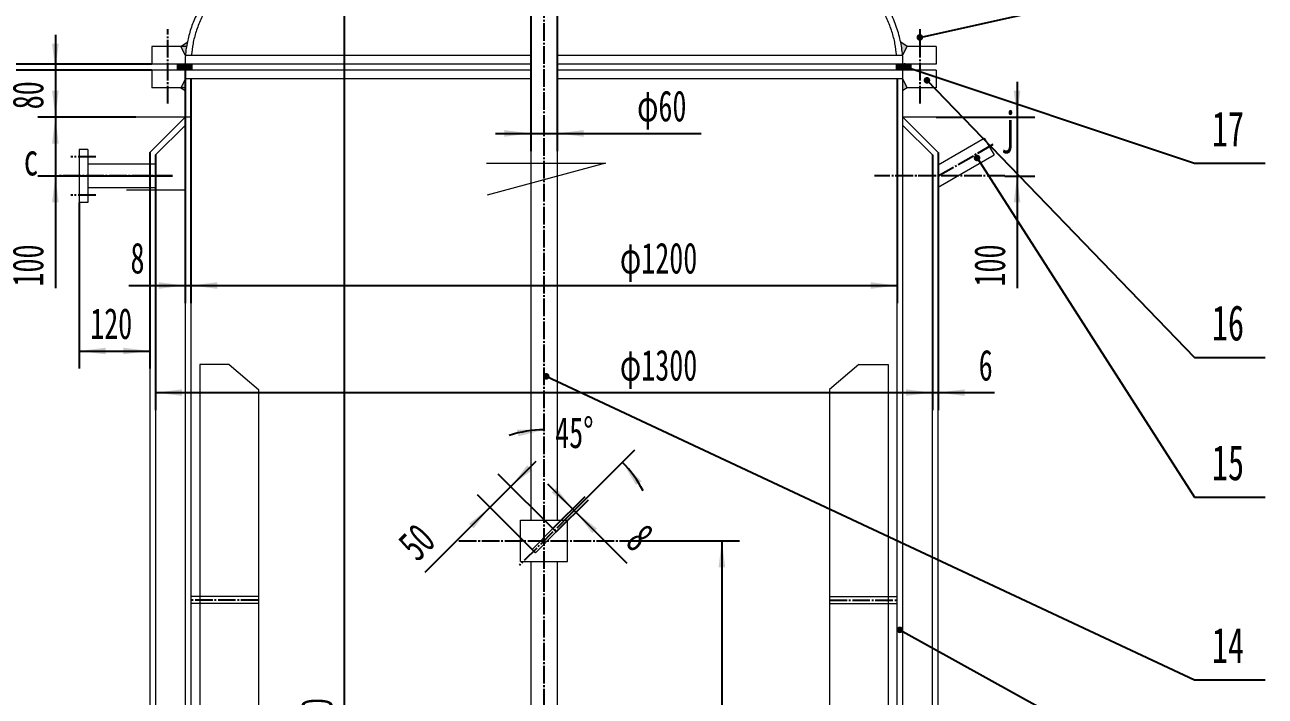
# Model space of a CAD drawing. Header units: millimetres. Extents: x -3150 to 3150, y -4455 to 4455.
# Drawn here: x -2094 to 14, y 1793 to 2934 of the extents above; entities that cross this region are included whole.
import ezdxf

# ---------------------------------------------------------------- set-up
doc = ezdxf.new("R2010")
doc.units = ezdxf.units.MM
doc.linetypes.add('EB_DASHDOT', pattern=[39, 30, -3, 3, -3])
for name, color, linetype, lineweight in [('CAXA0', 7, 'Continuous', 70), ('CAXA1', 1, 'EB_DASHDOT', 25), ('CAXA4', 3, 'Continuous', 25)]:
    doc.layers.add(name, color=color, linetype=linetype, lineweight=lineweight)
doc.styles.add('UserTxtStyle6', font='SIMFANG.TTF', dxfattribs={"width": 0.667})
doc.styles.add('标准', font='SIMFANG.TTF', dxfattribs={"width": 0.667})
doc.dimstyles.new('标准', dxfattribs={"dimscale": 15, "dimtxt": 3.5, "dimasz": 3, "dimexe": 2, "dimexo": 0, "dimgap": 0.065, "dimtad": 1, "dimdec": 1, "dimdsep": 46, "dimtxsty": '标准', "dimcen": 0, "dimdle": 4, "dimadec": 4, "dimazin": 2, "dimtfac": 1, "dimtdec": 3, "dimtmove": 0, "dimatfit": 3, "dimldrblk": 'NONE', "dimfxl": 0, "dimtolj": 1, "dimtzin": 0, "dimarcsym": 0})

# ---------------------------------------------------------------- blocks, each defined once
blk = doc.blocks.new('*CAXBLOCK4245')
at = {"layer": 'CAXA0', "linetype": 'Continuous', "lineweight": 25}
for points in [[(-1812.1, 2491), (-1767.1, 2485.3), (-1767.1, 2496.6)], [(-612.1, 2491), (-657.1, 2485.3), (-657.1, 2496.6)]]:
    blk.add_hatch(color=0, dxfattribs=at).paths.add_polyline_path(points, flags=0)
at = {"layer": 'CAXA0', "color": 0, "linetype": 'Continuous', "lineweight": 25}
for p, q in [((-1812.1, 2842.1), (-1812.1, 2461)), ((-612.1, 2842.1), (-612.1, 2461)), ((-1812.1, 2491), (-612.1, 2491))]:
    blk.add_line(p, q, dxfattribs=at)
at = {"layer": 'CAXA0', "color": 0, "linetype": 'Continuous', "lineweight": 25, "insert": (-1083, 2563.9), "char_height": 52.5, "attachment_point": 1, "style": '标准'}
blk.add_mtext('\\fFangSong_GB2312|b0|i0|p34;φ1200', dxfattribs=at)
blk = doc.blocks.new('_None')
blk = doc.blocks.new('*CAXBLOCK4346')
at = {"layer": 'CAXA0', "linetype": 'Continuous', "lineweight": 25}
for points in [[(-1872.1, 2309), (-1827.1, 2303.4), (-1827.1, 2314.6)], [(-552.1, 2309), (-597.1, 2303.4), (-597.1, 2314.6)]]:
    blk.add_hatch(color=0, dxfattribs=at).paths.add_polyline_path(points, flags=0)
at = {"layer": 'CAXA0', "color": 0, "linetype": 'Continuous', "lineweight": 25}
for p, q in [((-1872.1, 2713), (-1872.1, 2279)), ((-552.1, 2713), (-552.1, 2279)), ((-1872.1, 2309), (-552.1, 2309))]:
    blk.add_line(p, q, dxfattribs=at)
at = {"layer": 'CAXA0', "color": 0, "linetype": 'Continuous', "lineweight": 25, "insert": (-1083, 2381.9), "char_height": 52.5, "attachment_point": 1, "style": '标准'}
blk.add_mtext('\\fFangSong_GB2312|b0|i0|p34;φ1300', dxfattribs=at)
blk = doc.blocks.new('*CAXBLOCK5053')
at = {"layer": 'CAXA0', "linetype": 'Continuous', "lineweight": 25}
for points in [[(-909.8, 2057.1), (-915.4, 2012.1), (-904.1, 2012.1)], [(-909.8, 1057.1), (-915.4, 1102.1), (-904.1, 1102.1)]]:
    blk.add_hatch(color=0, dxfattribs=at).paths.add_polyline_path(points, flags=0)
at = {"layer": 'CAXA0', "color": 0, "linetype": 'Continuous', "lineweight": 25}
for p, q in [((-1065.2, 2057.1), (-879.8, 2057.1)), ((-909.8, 2057.1), (-909.8, 1057.1)), ((-602.1, 1057.1), (-939.8, 1057.1))]:
    blk.add_line(p, q, dxfattribs=at)
at = {"layer": 'CAXA0', "color": 0, "linetype": 'Continuous', "lineweight": 25, "insert": (-982.7, 1501.3), "char_height": 52.5, "attachment_point": 1, "rotation": 90, "style": '标准'}
blk.add_mtext('\\fFangSong_GB2312|b0|i0|p34;1000', dxfattribs=at)
blk = doc.blocks.new('*CAXBLOCK5154')
at = {"layer": 'CAXA0', "linetype": 'Continuous', "lineweight": 25}
for points in [[(-1163.4, 2111.4), (-1199.2, 2139.3), (-1191.3, 2147.2)], [(-1157.8, 2105.8), (-1129.9, 2070), (-1122, 2077.9)]]:
    blk.add_hatch(color=0, dxfattribs=at).paths.add_polyline_path(points, flags=0)
at = {"layer": 'CAXA0', "color": 0, "linetype": 'Continuous', "lineweight": 25}
for p, q in [((-1205.9, 2153.8), (-1071.4, 2019.4)), ((-1197, 2077.9), (-1142.2, 2132.6)), ((-1191.3, 2072.2), (-1136.6, 2127))]:
    blk.add_line(p, q, dxfattribs=at)
at = {"layer": 'CAXA0', "color": 0, "linetype": 'Continuous', "lineweight": 25, "insert": (-1038.6, 2089.7), "char_height": 52.5, "attachment_point": 1, "rotation": 315, "style": '标准'}
blk.add_mtext('\\fFangSong_GB2312|b0|i0|p34;8', dxfattribs=at)
blk = doc.blocks.new('*CAXBLOCK5255')
at = {"layer": 'CAXA0', "linetype": 'Continuous', "lineweight": 25}
for points in [[(-1212.1, 2245.7), (-1258, 2245.8), (-1255.3, 2234.9)], [(-1078.7, 2190.5), (-1046.2, 2158.1), (-1055.8, 2152.3)]]:
    blk.add_hatch(color=0, dxfattribs=at).paths.add_polyline_path(points, flags=0)
at = {"layer": 'CAXA0', "color": 0, "linetype": 'Continuous', "lineweight": 25}
blk.add_line((-1169.3, 2099.9), (-1057.5, 2211.7), dxfattribs=at)
for start, end in [(90, 108.2301), (26.7699, 45)]:
    blk.add_arc((-1212.1, 2057.1), 188.6, start, end, dxfattribs=at)
at = {"layer": 'CAXA0', "color": 0, "linetype": 'Continuous', "lineweight": 25, "insert": (-1193.1, 2267.3), "char_height": 52.5, "attachment_point": 1, "style": '标准'}
blk.add_mtext('\\fFangSong_GB2312|b0|i0|p34;45{%%D}', dxfattribs=at)
blk = doc.blocks.new('*CAXBLOCK5356')
at = {"layer": 'CAXA0', "linetype": 'Continuous', "lineweight": 25}
for points in [[(-1268.5, 2149.4), (-1240.7, 2185.2), (-1232.7, 2177.2)], [(-1303.9, 2114), (-1339.7, 2086.2), (-1331.7, 2078.2)]]:
    blk.add_hatch(color=0, dxfattribs=at).paths.add_polyline_path(points, flags=0)
at = {"layer": 'CAXA0', "color": 0, "linetype": 'Continuous', "lineweight": 25}
for p, q in [((-1226.1, 2191.8), (-1414.4, 2003.5)), ((-1191.3, 2072.2), (-1289.7, 2170.6)), ((-1226.7, 2036.9), (-1325.1, 2135.2))]:
    blk.add_line(p, q, dxfattribs=at)
at = {"layer": 'CAXA0', "color": 0, "linetype": 'Continuous', "lineweight": 25, "insert": (-1464.1, 2056.9), "char_height": 52.5, "attachment_point": 1, "rotation": 45, "style": '标准'}
blk.add_mtext('\\fFangSong_GB2312|b0|i0|p34;50', dxfattribs=at)
blk = doc.blocks.new('*CAXBLOCK5457')
at = {"layer": 'CAXA0', "linetype": 'Continuous', "lineweight": 25}
for points in [[(-1551.7, 3348), (-1557.4, 3303), (-1546.1, 3303)], [(-1551.7, 1007.1), (-1557.4, 1052.1), (-1546.1, 1052.1)]]:
    blk.add_hatch(color=0, dxfattribs=at).paths.add_polyline_path(points, flags=0)
at = {"layer": 'CAXA0', "color": 0, "linetype": 'Continuous', "lineweight": 25}
for p, q in [((-1375, 3348), (-1581.7, 3348)), ((-1551.7, 3348), (-1551.7, 1007.1)), ((-1234.6, 1007.1), (-1581.7, 1007.1))]:
    blk.add_line(p, q, dxfattribs=at)
at = {"layer": 'CAXA0', "color": 0, "linetype": 'Continuous', "lineweight": 25, "insert": (-1624.6, 1694.6), "char_height": 52.5, "attachment_point": 1, "rotation": 90, "style": '标准'}
blk.add_mtext('\\fFangSong_GB2312|b0|i0|p34;2450', dxfattribs=at)
blk = doc.blocks.new('*CAXBLOCK5558')
at = {"layer": 'CAXA0', "linetype": 'Continuous', "lineweight": 25}
for points in [[(-408.1, 2777.1), (-413.8, 2822.1), (-402.5, 2822.1)], [(-408.1, 2677.1), (-413.8, 2632.1), (-402.5, 2632.1)]]:
    blk.add_hatch(color=0, dxfattribs=at).paths.add_polyline_path(points, flags=0)
at = {"layer": 'CAXA0', "color": 0, "linetype": 'Continuous', "lineweight": 25}
for p, q in [((-408.1, 2837.1), (-408.1, 2486.7)), ((-545.5, 2777.1), (-378.1, 2777.1)), ((-429.1, 2677.1), (-378.1, 2677.1))]:
    blk.add_line(p, q, dxfattribs=at)
at = {"layer": 'CAXA0', "color": 0, "linetype": 'Continuous', "lineweight": 25, "insert": (-481, 2489.3), "char_height": 52.5, "attachment_point": 1, "rotation": 90, "style": '标准'}
blk.add_mtext('\\fFangSong_GB2312|b0|i0|p34;100', dxfattribs=at)
blk = doc.blocks.new('*CAXBLOCK5659')
at = {"layer": 'CAXA0', "linetype": 'Continuous', "lineweight": 25}
for points in [[(-2042.5, 2857.1), (-2048.1, 2902.1), (-2036.8, 2902.1)], [(-2042.5, 2777.1), (-2048.1, 2732.1), (-2036.8, 2732.1)]]:
    blk.add_hatch(color=0, dxfattribs=at).paths.add_polyline_path(points, flags=0)
at = {"layer": 'CAXA0', "color": 0, "linetype": 'Continuous', "lineweight": 25}
for p, q in [((-2042.5, 2917.1), (-2042.5, 2717.1)), ((-1878.7, 2857.1), (-2072.5, 2857.1)), ((-1905.8, 2777.1), (-2072.5, 2777.1))]:
    blk.add_line(p, q, dxfattribs=at)
at = {"layer": 'CAXA0', "color": 0, "linetype": 'Continuous', "lineweight": 25, "insert": (-2115.4, 2790.5), "char_height": 52.5, "attachment_point": 1, "rotation": 90, "style": '标准'}
blk.add_mtext('\\fFangSong_GB2312|b0|i0|p34;80', dxfattribs=at)
blk = doc.blocks.new('*CAXBLOCK5760')
at = {"layer": 'CAXA0', "linetype": 'Continuous', "lineweight": 25}
for points in [[(-2042.5, 2777.1), (-2048.1, 2822.1), (-2036.8, 2822.1)], [(-2042.5, 2677.1), (-2048.1, 2632.1), (-2036.8, 2632.1)]]:
    blk.add_hatch(color=0, dxfattribs=at).paths.add_polyline_path(points, flags=0)
at = {"layer": 'CAXA0', "color": 0, "linetype": 'Continuous', "lineweight": 25}
for p, q in [((-2042.5, 2837.1), (-2042.5, 2486.7)), ((-1905.8, 2777.1), (-2072.5, 2777.1)), ((-1843.3, 2677.1), (-2072.5, 2677.1))]:
    blk.add_line(p, q, dxfattribs=at)
at = {"layer": 'CAXA0', "color": 0, "linetype": 'Continuous', "lineweight": 25, "insert": (-2115.4, 2489.3), "char_height": 52.5, "attachment_point": 1, "rotation": 90, "style": '标准'}
blk.add_mtext('\\fFangSong_GB2312|b0|i0|p34;100', dxfattribs=at)
blk = doc.blocks.new('*CAXBLOCK5861')
at = {"layer": 'CAXA0', "linetype": 'Continuous', "lineweight": 25}
for points in [[(-2002.1, 2379.7), (-1957.1, 2374.1), (-1957.1, 2385.3)], [(-1882.1, 2379.7), (-1927.1, 2374.1), (-1927.1, 2385.3)]]:
    blk.add_hatch(color=0, dxfattribs=at).paths.add_polyline_path(points, flags=0)
at = {"layer": 'CAXA0', "color": 0, "linetype": 'Continuous', "lineweight": 25}
for p, q in [((-1882.1, 2717.1), (-1882.1, 2349.7)), ((-2002.1, 2632.1), (-2002.1, 2349.7)), ((-2002.1, 2379.7), (-1882.1, 2379.7))]:
    blk.add_line(p, q, dxfattribs=at)
at = {"layer": 'CAXA0', "color": 0, "linetype": 'Continuous', "lineweight": 25, "insert": (-1983.3, 2452.6), "char_height": 52.5, "attachment_point": 1, "style": '标准'}
blk.add_mtext('\\fFangSong_GB2312|b0|i0|p34;120', dxfattribs=at)
blk = doc.blocks.new('*CAXBLOCK6063')
at = {"layer": 'CAXA0', "linetype": 'Continuous', "lineweight": 25}
for points in [[(-2354.9, 3991.1), (-2349.3, 3946.1), (-2360.5, 3946.1)], [(-2354.9, 332.1), (-2349.3, 377.1), (-2360.5, 377.1)]]:
    blk.add_hatch(color=0, dxfattribs=at).paths.add_polyline_path(points, flags=0)
at = {"layer": 'CAXA0', "color": 0, "linetype": 'Continuous', "lineweight": 25}
for p, q in [((-1396.6, 3991.1), (-2384.9, 3991.1)), ((-2354.9, 332.1), (-2354.9, 3991.1)), ((-1767.1, 332.1), (-2384.9, 332.1))]:
    blk.add_line(p, q, dxfattribs=at)
at = {"layer": 'CAXA0', "color": 0, "linetype": 'Continuous', "lineweight": 25, "insert": (-2427.8, 2105.8), "char_height": 52.5, "attachment_point": 1, "rotation": 90, "style": '标准'}
blk.add_mtext('\\fFangSong_GB2312|b0|i0|p34;3642', dxfattribs=at)
blk = doc.blocks.new('*CAXBLOCK6164')
at = {"layer": 'CAXA0', "linetype": 'Continuous', "lineweight": 25}
for points in [[(-2188.3, 2867.1), (-2193.9, 2912.1), (-2182.7, 2912.1)], [(-2188.3, 2857.1), (-2193.9, 2812.1), (-2182.7, 2812.1)]]:
    blk.add_hatch(color=0, dxfattribs=at).paths.add_polyline_path(points, flags=0)
at = {"layer": 'CAXA0', "color": 0, "linetype": 'Continuous', "lineweight": 25}
for p, q in [((-2188.3, 2927.1), (-2188.3, 2734.9)), ((-1878.7, 2867.1), (-2218.3, 2867.1)), ((-1878.7, 2857.1), (-2218.3, 2857.1))]:
    blk.add_line(p, q, dxfattribs=at)
at = {"layer": 'CAXA0', "color": 0, "linetype": 'Continuous', "lineweight": 25, "insert": (-2261.2, 2737.5), "char_height": 52.5, "attachment_point": 1, "rotation": 90, "style": '标准'}
blk.add_mtext('\\fFangSong_GB2312|b0|i0|p34;3', dxfattribs=at)
blk = doc.blocks.new('*CAXBLOCK6265')
at = {"layer": 'CAXA0', "linetype": 'Continuous', "lineweight": 25}
for points in [[(-2188.3, 3192.1), (-2193.9, 3147.1), (-2182.7, 3147.1)], [(-2188.3, 2867.1), (-2193.9, 2912.1), (-2182.7, 2912.1)]]:
    blk.add_hatch(color=0, dxfattribs=at).paths.add_polyline_path(points, flags=0)
at = {"layer": 'CAXA0', "color": 0, "linetype": 'Continuous', "lineweight": 25}
for p, q in [((-1303.8, 3192.1), (-2218.3, 3192.1)), ((-2188.3, 3192.1), (-2188.3, 2867.1)), ((-1878.7, 2867.1), (-2218.3, 2867.1))]:
    blk.add_line(p, q, dxfattribs=at)
at = {"layer": 'CAXA0', "color": 0, "linetype": 'Continuous', "lineweight": 25, "insert": (-2261.2, 2988.4), "char_height": 52.5, "attachment_point": 1, "rotation": 90, "style": '标准'}
blk.add_mtext('\\fFangSong_GB2312|b0|i0|p34;325', dxfattribs=at)
blk = doc.blocks.new('*CAXBLOCK6568')
at = {"layer": 'CAXA0', "linetype": 'Continuous', "lineweight": 25}
for points in [[(-2188.3, 2857.1), (-2193.9, 2812.1), (-2182.7, 2812.1)], [(-2188.3, 1057.1), (-2193.9, 1102.1), (-2182.7, 1102.1)]]:
    blk.add_hatch(color=0, dxfattribs=at).paths.add_polyline_path(points, flags=0)
at = {"layer": 'CAXA0', "color": 0, "linetype": 'Continuous', "lineweight": 25}
for p, q in [((-1878.7, 2857.1), (-2218.3, 2857.1)), ((-2188.3, 2857.1), (-2188.3, 1057.1)), ((-1822.1, 1057.1), (-2218.3, 1057.1))]:
    blk.add_line(p, q, dxfattribs=at)
at = {"layer": 'CAXA0', "color": 0, "linetype": 'Continuous', "lineweight": 25, "insert": (-2261.2, 1901.3), "char_height": 52.5, "attachment_point": 1, "rotation": 90, "style": '标准'}
blk.add_mtext('\\fFangSong_GB2312|b0|i0|p34;1800', dxfattribs=at)
blk = doc.blocks.new('CAXBLOCK92', base_point=(13.6, 1628.8))
at = {"layer": 'CAXA0', "linetype": 'Continuous', "lineweight": 25}
blk.add_hatch(color=0, dxfattribs=at).paths.add_polyline_path([(-601.7, 1905.9), (-601.8, 1906.7), (-602, 1907.6), (-602.3, 1908.4), (-602.8, 1909.2), (-603.3, 1909.8), (-604, 1910.4), (-604.8, 1910.9), (-605.6, 1911.2), (-606.4, 1911.4), (-607.3, 1911.5), (-608.2, 1911.4), (-609.1, 1911.2), (-609.9, 1910.9), (-610.6, 1910.4), (-611.3, 1909.8), (-611.9, 1909.2), (-612.3, 1908.4), (-612.7, 1907.6), (-612.9, 1906.7), (-612.9, 1905.9), (-612.9, 1905), (-612.7, 1904.1), (-612.3, 1903.3), (-611.9, 1902.6), (-611.3, 1901.9), (-610.6, 1901.3), (-609.9, 1900.9), (-609.1, 1900.5), (-608.2, 1900.3), (-607.3, 1900.2), (-606.4, 1900.3), (-605.6, 1900.5), (-604.8, 1900.9), (-604, 1901.3), (-603.3, 1901.9), (-602.8, 1902.6), (-602.3, 1903.3), (-602, 1904.1), (-601.8, 1905)], flags=0)
at = {"layer": 'CAXA0', "color": 0, "linetype": 'Continuous', "lineweight": 25}
for p, q in [((-607.3, 1905.9), (-106.4, 1628.8)), ((-106.4, 1628.8), (13.6, 1628.8))]:
    blk.add_line(p, q, dxfattribs=at)
at = {"layer": 'CAXA0', "color": 0, "linetype": 'Continuous', "lineweight": 25, "insert": (-76.9, 1717.4), "char_height": 60, "attachment_point": 1, "style": 'UserTxtStyle6'}
blk.add_mtext('\\fFangSong_GB2312|b0|i0|p34;13', dxfattribs=at)
blk = doc.blocks.new('CAXBLOCK91', base_point=(-607.3, 1905.9))
at = {"layer": 'CAXA0', "color": 0, "linetype": 'ByBlock', "lineweight": -2}
blk.add_blockref('CAXBLOCK92', (13.6, 1628.8), dxfattribs=at)
blk = doc.blocks.new('CAXBLOCK94', base_point=(13.6, 1821))
at = {"layer": 'CAXA0', "linetype": 'Continuous', "lineweight": 25}
blk.add_hatch(color=0, dxfattribs=at).paths.add_polyline_path([(-1202.6, 2336.7), (-1202.7, 2337.5), (-1202.9, 2338.4), (-1203.2, 2339.2), (-1203.7, 2340), (-1204.2, 2340.6), (-1204.9, 2341.2), (-1205.7, 2341.7), (-1206.5, 2342), (-1207.3, 2342.2), (-1208.2, 2342.3), (-1209.1, 2342.2), (-1210, 2342), (-1210.8, 2341.7), (-1211.5, 2341.2), (-1212.2, 2340.6), (-1212.8, 2340), (-1213.2, 2339.2), (-1213.6, 2338.4), (-1213.8, 2337.5), (-1213.8, 2336.7), (-1213.8, 2335.8), (-1213.6, 2334.9), (-1213.2, 2334.1), (-1212.8, 2333.4), (-1212.2, 2332.7), (-1211.5, 2332.1), (-1210.8, 2331.7), (-1210, 2331.3), (-1209.1, 2331.1), (-1208.2, 2331), (-1207.3, 2331.1), (-1206.5, 2331.3), (-1205.7, 2331.7), (-1204.9, 2332.1), (-1204.2, 2332.7), (-1203.7, 2333.4), (-1203.2, 2334.1), (-1202.9, 2334.9), (-1202.7, 2335.8)], flags=0)
at = {"layer": 'CAXA0', "color": 0, "linetype": 'Continuous', "lineweight": 25}
for p, q in [((-1208.2, 2336.7), (-106.4, 1821)), ((-106.4, 1821), (13.6, 1821))]:
    blk.add_line(p, q, dxfattribs=at)
at = {"layer": 'CAXA0', "color": 0, "linetype": 'Continuous', "lineweight": 25, "insert": (-76.9, 1909.6), "char_height": 60, "attachment_point": 1, "style": 'UserTxtStyle6'}
blk.add_mtext('\\fFangSong_GB2312|b0|i0|p34;14', dxfattribs=at)
blk = doc.blocks.new('CAXBLOCK93', base_point=(-1208.2, 2336.7))
at = {"layer": 'CAXA0', "color": 0, "linetype": 'ByBlock', "lineweight": -2}
blk.add_blockref('CAXBLOCK94', (13.6, 1821), dxfattribs=at)
blk = doc.blocks.new('CAXBLOCK96', base_point=(13.6, 2131.4))
at = {"layer": 'CAXA0', "linetype": 'Continuous', "lineweight": 25}
blk.add_hatch(color=0, dxfattribs=at).paths.add_polyline_path([(-470.5, 2707.7), (-470.6, 2708.6), (-470.8, 2709.5), (-471.1, 2710.3), (-471.6, 2711), (-472.2, 2711.7), (-472.8, 2712.3), (-473.6, 2712.7), (-474.4, 2713.1), (-475.3, 2713.3), (-476.2, 2713.3), (-477, 2713.3), (-477.9, 2713.1), (-478.7, 2712.7), (-479.5, 2712.3), (-480.1, 2711.7), (-480.7, 2711), (-481.2, 2710.3), (-481.5, 2709.5), (-481.7, 2708.6), (-481.8, 2707.7), (-481.7, 2706.8), (-481.5, 2706), (-481.2, 2705.2), (-480.7, 2704.4), (-480.1, 2703.7), (-479.5, 2703.2), (-478.7, 2702.7), (-477.9, 2702.4), (-477, 2702.2), (-476.2, 2702.1), (-475.3, 2702.2), (-474.4, 2702.4), (-473.6, 2702.7), (-472.8, 2703.2), (-472.2, 2703.7), (-471.6, 2704.4), (-471.1, 2705.2), (-470.8, 2706), (-470.6, 2706.8)], flags=0)
at = {"layer": 'CAXA0', "color": 0, "linetype": 'Continuous', "lineweight": 25}
for p, q in [((-476.2, 2707.7), (-106.4, 2131.4)), ((-106.4, 2131.4), (13.6, 2131.4))]:
    blk.add_line(p, q, dxfattribs=at)
at = {"layer": 'CAXA0', "color": 0, "linetype": 'Continuous', "lineweight": 25, "insert": (-76.9, 2220.1), "char_height": 60, "attachment_point": 1, "style": 'UserTxtStyle6'}
blk.add_mtext('\\fFangSong_GB2312|b0|i0|p34;15', dxfattribs=at)
blk = doc.blocks.new('CAXBLOCK95', base_point=(-476.2, 2707.7))
at = {"layer": 'CAXA0', "color": 0, "linetype": 'ByBlock', "lineweight": -2}
blk.add_blockref('CAXBLOCK96', (13.6, 2131.4), dxfattribs=at)
blk = doc.blocks.new('CAXBLOCK98', base_point=(13.6, 2368.9))
at = {"layer": 'CAXA0', "linetype": 'Continuous', "lineweight": 25}
blk.add_hatch(color=0, dxfattribs=at).paths.add_polyline_path([(-555.6, 2839.8), (-555.7, 2840.6), (-555.9, 2841.5), (-556.2, 2842.3), (-556.7, 2843.1), (-557.2, 2843.7), (-557.9, 2844.3), (-558.7, 2844.8), (-559.5, 2845.1), (-560.3, 2845.3), (-561.2, 2845.4), (-562.1, 2845.3), (-563, 2845.1), (-563.8, 2844.8), (-564.5, 2844.3), (-565.2, 2843.7), (-565.8, 2843.1), (-566.2, 2842.3), (-566.6, 2841.5), (-566.8, 2840.6), (-566.8, 2839.8), (-566.8, 2838.9), (-566.6, 2838), (-566.2, 2837.2), (-565.8, 2836.5), (-565.2, 2835.8), (-564.5, 2835.2), (-563.8, 2834.7), (-563, 2834.4), (-562.1, 2834.2), (-561.2, 2834.1), (-560.3, 2834.2), (-559.5, 2834.4), (-558.7, 2834.7), (-557.9, 2835.2), (-557.2, 2835.8), (-556.7, 2836.5), (-556.2, 2837.2), (-555.9, 2838), (-555.7, 2838.9)], flags=0)
at = {"layer": 'CAXA0', "color": 0, "linetype": 'Continuous', "lineweight": 25}
for p, q in [((-561.2, 2839.8), (-106.4, 2368.9)), ((-106.4, 2368.9), (13.6, 2368.9))]:
    blk.add_line(p, q, dxfattribs=at)
at = {"layer": 'CAXA0', "color": 0, "linetype": 'Continuous', "lineweight": 25, "insert": (-76.9, 2457.6), "char_height": 60, "attachment_point": 1, "style": 'UserTxtStyle6'}
blk.add_mtext('\\fFangSong_GB2312|b0|i0|p34;16', dxfattribs=at)
blk = doc.blocks.new('CAXBLOCK97', base_point=(-561.2, 2839.8))
at = {"layer": 'CAXA0', "color": 0, "linetype": 'ByBlock', "lineweight": -2}
blk.add_blockref('CAXBLOCK98', (13.6, 2368.9), dxfattribs=at)
blk = doc.blocks.new('CAXBLOCK100', base_point=(13.6, 2698.7))
at = {"layer": 'CAXA0', "linetype": 'Continuous', "lineweight": 25}
blk.add_hatch(color=0, dxfattribs=at).paths.add_polyline_path([(-593.5, 2863.5), (-593.5, 2864.3), (-593.8, 2865.2), (-594.1, 2866), (-594.6, 2866.8), (-595.1, 2867.4), (-595.8, 2868), (-596.5, 2868.5), (-597.4, 2868.8), (-598.2, 2869), (-599.1, 2869.1), (-600, 2869), (-600.8, 2868.8), (-601.7, 2868.5), (-602.4, 2868), (-603.1, 2867.4), (-603.7, 2866.8), (-604.1, 2866), (-604.5, 2865.2), (-604.7, 2864.3), (-604.7, 2863.5), (-604.7, 2862.6), (-604.5, 2861.7), (-604.1, 2860.9), (-603.7, 2860.2), (-603.1, 2859.5), (-602.4, 2858.9), (-601.7, 2858.4), (-600.8, 2858.1), (-600, 2857.9), (-599.1, 2857.8), (-598.2, 2857.9), (-597.4, 2858.1), (-596.5, 2858.4), (-595.8, 2858.9), (-595.1, 2859.5), (-594.6, 2860.2), (-594.1, 2860.9), (-593.8, 2861.7), (-593.5, 2862.6)], flags=0)
at = {"layer": 'CAXA0', "color": 0, "linetype": 'Continuous', "lineweight": 25}
for p, q in [((-599.1, 2863.5), (-106.4, 2698.7)), ((-106.4, 2698.7), (13.6, 2698.7))]:
    blk.add_line(p, q, dxfattribs=at)
at = {"layer": 'CAXA0', "color": 0, "linetype": 'Continuous', "lineweight": 25, "insert": (-76.9, 2787.3), "char_height": 60, "attachment_point": 1, "style": 'UserTxtStyle6'}
blk.add_mtext('\\fFangSong_GB2312|b0|i0|p34;17', dxfattribs=at)
blk = doc.blocks.new('CAXBLOCK99', base_point=(-599.1, 2863.5))
at = {"layer": 'CAXA0', "color": 0, "linetype": 'ByBlock', "lineweight": -2}
blk.add_blockref('CAXBLOCK100', (13.6, 2698.7), dxfattribs=at)
blk = doc.blocks.new('CAXBLOCK102', base_point=(13.6, 3016.3))
at = {"layer": 'CAXA0', "linetype": 'Continuous', "lineweight": 25}
blk.add_hatch(color=0, dxfattribs=at).paths.add_polyline_path([(-567.7, 2912.6), (-567.8, 2913.5), (-568, 2914.4), (-568.3, 2915.2), (-568.8, 2915.9), (-569.3, 2916.6), (-570, 2917.2), (-570.8, 2917.7), (-571.6, 2918), (-572.4, 2918.2), (-573.3, 2918.3), (-574.2, 2918.2), (-575, 2918), (-575.9, 2917.7), (-576.6, 2917.2), (-577.3, 2916.6), (-577.9, 2915.9), (-578.3, 2915.2), (-578.7, 2914.4), (-578.9, 2913.5), (-578.9, 2912.6), (-578.9, 2911.8), (-578.7, 2910.9), (-578.3, 2910.1), (-577.9, 2909.3), (-577.3, 2908.7), (-576.6, 2908.1), (-575.9, 2907.6), (-575, 2907.3), (-574.2, 2907.1), (-573.3, 2907), (-572.4, 2907.1), (-571.6, 2907.3), (-570.8, 2907.6), (-570, 2908.1), (-569.3, 2908.7), (-568.8, 2909.3), (-568.3, 2910.1), (-568, 2910.9), (-567.8, 2911.8)], flags=0)
at = {"layer": 'CAXA0', "color": 0, "linetype": 'Continuous', "lineweight": 25}
for p, q in [((-573.3, 2912.6), (-106.4, 3016.3)), ((-106.4, 3016.3), (13.6, 3016.3))]:
    blk.add_line(p, q, dxfattribs=at)
at = {"layer": 'CAXA0', "color": 0, "linetype": 'Continuous', "lineweight": 25, "insert": (-76.9, 3104.9), "char_height": 60, "attachment_point": 1, "style": 'UserTxtStyle6'}
blk.add_mtext('\\fFangSong_GB2312|b0|i0|p34;18', dxfattribs=at)
blk = doc.blocks.new('CAXBLOCK103', base_point=(13.6, 3136.3))
at = {"layer": 'CAXA0', "color": 0, "linetype": 'Continuous', "lineweight": 25}
for p, q in [((-106.4, 3016.3), (-106.4, 3136.3)), ((-106.4, 3136.3), (13.6, 3136.3))]:
    blk.add_line(p, q, dxfattribs=at)
at = {"layer": 'CAXA0', "color": 0, "linetype": 'Continuous', "lineweight": 25, "insert": (-76.9, 3224.9), "char_height": 60, "attachment_point": 1, "style": 'UserTxtStyle6'}
blk.add_mtext('\\fFangSong_GB2312|b0|i0|p34;19', dxfattribs=at)
blk = doc.blocks.new('CAXBLOCK101', base_point=(-573.3, 2912.6))
at = {"layer": 'CAXA0', "color": 0, "linetype": 'Continuous', "lineweight": 70}
for name, p in [('CAXBLOCK103', (13.6, 3136.3)), ('CAXBLOCK102', (13.6, 3016.3))]:
    blk.add_blockref(name, p, dxfattribs=at)
blk = doc.blocks.new('*CAXBLOCK118121')
at = {"layer": 'CAXA0', "linetype": 'Continuous', "lineweight": 25}
for points in [[(-552.1, 2309), (-597.1, 2303.4), (-597.1, 2314.6)], [(-542.1, 2309), (-497.1, 2303.4), (-497.1, 2314.6)]]:
    blk.add_hatch(color=0, dxfattribs=at).paths.add_polyline_path(points, flags=0)
at = {"layer": 'CAXA0', "color": 0, "linetype": 'Continuous', "lineweight": 25}
for p, q in [((-552.1, 2713), (-552.1, 2279)), ((-542.1, 2717.1), (-542.1, 2279)), ((-612.1, 2309), (-446.7, 2309))]:
    blk.add_line(p, q, dxfattribs=at)
at = {"layer": 'CAXA0', "color": 0, "linetype": 'Continuous', "lineweight": 25, "insert": (-473.3, 2381.9), "char_height": 52.5, "attachment_point": 1, "style": '标准'}
blk.add_mtext('\\fFangSong_GB2312|b0|i0|p34;6', dxfattribs=at)
blk = doc.blocks.new('*CAXBLOCK128131')
at = {"layer": 'CAXA0', "linetype": 'Continuous', "lineweight": 25}
for points in [[(-1234.6, 2749.5), (-1279.6, 2743.9), (-1279.6, 2755.2)], [(-1189.6, 2749.5), (-1144.6, 2743.9), (-1144.6, 2755.2)]]:
    blk.add_hatch(color=0, dxfattribs=at).paths.add_polyline_path(points, flags=0)
at = {"layer": 'CAXA0', "color": 0, "linetype": 'Continuous', "lineweight": 25}
for p, q in [((-1234.6, 3191.9), (-1234.6, 2719.5)), ((-1189.6, 3191.9), (-1189.6, 2719.5)), ((-1294.6, 2749.5), (-944.7, 2749.5))]:
    blk.add_line(p, q, dxfattribs=at)
at = {"layer": 'CAXA0', "color": 0, "linetype": 'Continuous', "lineweight": 25, "insert": (-1053.8, 2822.4), "char_height": 52.5, "attachment_point": 1, "style": '标准'}
blk.add_mtext('\\fFangSong_GB2312|b0|i0|p34;φ60', dxfattribs=at)
blk = doc.blocks.new('*CAXBLOCK129132')
at = {"layer": 'CAXA0', "linetype": 'Continuous', "lineweight": 25}
for points in [[(-1822.1, 2491), (-1867.1, 2485.3), (-1867.1, 2496.6)], [(-1812.1, 2491), (-1767.1, 2485.3), (-1767.1, 2496.6)]]:
    blk.add_hatch(color=0, dxfattribs=at).paths.add_polyline_path(points, flags=0)
at = {"layer": 'CAXA0', "color": 0, "linetype": 'Continuous', "lineweight": 25}
for p, q in [((-1822.1, 2857.1), (-1822.1, 2461)), ((-1812.1, 2842.1), (-1812.1, 2461)), ((-1917.4, 2491), (-1752.1, 2491))]:
    blk.add_line(p, q, dxfattribs=at)
at = {"layer": 'CAXA0', "color": 0, "linetype": 'Continuous', "lineweight": 25, "insert": (-1914.8, 2563.9), "char_height": 52.5, "attachment_point": 1, "style": '标准'}
blk.add_mtext('\\fFangSong_GB2312|b0|i0|p34;8', dxfattribs=at)

msp = doc.modelspace()

# ---------------------------------------------------------------- hatches: boundary and pattern name
at = {"layer": 'CAXA0', "linetype": 'Continuous', "lineweight": 25}
h = msp.add_hatch(color=256, dxfattribs=at)
h.paths.add_polyline_path([(-1821.46, 2882.13), (-1829.09, 2897.13), (-1818.3, 2904.33), (-1820.22, 2893.25)], flags=0)
h.paths.add_polyline_path([(-1822.07, 2822.45), (-1829.09, 2827.13), (-1822.07, 2840.93)], flags=0)
h = msp.add_hatch(color=256, dxfattribs=at)
h.paths.add_polyline_path([(-602.69, 2882.13), (-595.06, 2897.13), (-605.85, 2904.33), (-603.93, 2893.25)], flags=0)
h.paths.add_polyline_path([(-602.07, 2822.45), (-595.06, 2827.13), (-602.07, 2840.93)], flags=0)
for points in [[(-1810.79, 2857.13), (-1822.07, 2857.13), (-1835.49, 2857.13), (-1835.49, 2867.13), (-1822.07, 2867.13), (-1810.79, 2867.13)], [(-613.35, 2857.13), (-602.07, 2857.13), (-588.66, 2857.13), (-588.66, 2867.13), (-602.07, 2867.13), (-613.35, 2867.13)]]:
    msp.add_hatch(color=256, dxfattribs=at).paths.add_polyline_path(points, flags=0)

# ---------------------------------------------------------------- linework, layer by layer
at = {"layer": 'CAXA0', "linetype": 'Continuous', "lineweight": 18}
for p, q in [((-1234.57, 3191.91), (-1234.57, 2092.13)), ((-1189.57, 3191.91), (-1189.57, 2092.13)), ((-1819.62, 2897.13), (-1878.66, 2897.13)), ((-1878.66, 2897.13), (-1878.66, 2867.13)), ((-1829.09, 2897.13), (-1818.3, 2904.33)), ((-1821.46, 2882.13), (-1829.09, 2897.13)), ((-1821.46, 2882.13), (-1829.09, 2897.13)), ((-595.06, 2897.13), (-605.85, 2904.33)), ((-602.69, 2882.13), (-595.06, 2897.13)), ((-545.49, 2897.13), (-595.06, 2897.13)), ((-545.49, 2897.13), (-545.49, 2867.13)), ((-1234.57, 2867.13), (-1878.66, 2867.13)), ((-1835.49, 2867.13), (-1835.49, 2857.13)), ((-1234.57, 2882.13), (-1821.46, 2882.13)), ((-1810.79, 2867.13), (-1810.79, 2857.13)), ((-602.69, 2882.13), (-1189.57, 2882.13)), ((-545.49, 2867.13), (-1189.57, 2867.13)), ((-613.35, 2867.13), (-613.35, 2857.13)), ((-588.66, 2867.13), (-588.66, 2857.13)), ((-1878.66, 2857.13), (-1878.66, 2827.13)), ((-1234.57, 2857.13), (-1878.66, 2857.13)), ((-1822.07, 2857.13), (-1822.07, 1057.13)), ((-545.49, 2857.13), (-1189.57, 2857.13)), ((-602.07, 1057.13), (-602.07, 2857.13)), ((-545.49, 2857.13), (-545.49, 2827.13)), ((-1822.07, 2827.13), (-1878.66, 2827.13)), ((-1821.46, 2842.13), (-1829.09, 2827.13)), ((-1821.46, 2842.13), (-1829.09, 2827.13)), ((-1829.09, 2827.13), (-1822.07, 2822.45)), ((-1234.57, 2842.13), (-1822.07, 2842.13)), ((-1812.07, 2842.13), (-1812.07, 1057.13)), ((-602.07, 2842.13), (-1189.57, 2842.13)), ((-612.07, 1057.13), (-612.07, 2842.13)), ((-602.69, 2842.13), (-595.06, 2827.13)), ((-595.06, 2827.13), (-602.07, 2822.45)), ((-545.49, 2827.13), (-595.06, 2827.13)), ((-1812.07, 2777.13), (-1905.76, 2777.13)), ((-1822.07, 2777.13), (-1882.07, 2717.13)), ((-1822.07, 2762.99), (-1872.07, 2712.99)), ((-602.07, 2777.13), (-542.07, 2717.13)), ((-545.49, 2777.13), (-602.07, 2777.13)), ((-602.07, 2762.99), (-552.07, 2712.99)), ((-542.07, 2696.19), (-464.05, 2741.23)), ((-542.07, 2696.19), (-464.05, 2741.23)), ((-464.05, 2741.23), (-446.84, 2713.06)), ((-1987.07, 2722.13), (-2002.07, 2722.13)), ((-2002.07, 2722.13), (-2002.07, 2632.13)), ((-1987.07, 2722.13), (-1987.07, 2632.13)), ((-1882.07, 2717.13), (-1882.07, 1057.13)), ((-1872.07, 2712.99), (-1872.07, 1057.13)), ((-1309.87, 2698.98), (-1107.36, 2698.98)), ((-1107.36, 2698.98), (-1308.88, 2644.34)), ((-552.07, 1392.13), (-552.07, 2712.99)), ((-542.07, 1057.13), (-542.07, 2717.13)), ((-542.07, 2658.08), (-446.84, 2713.06)), ((-542.07, 2658.08), (-446.84, 2713.06)), ((-1872.07, 2697.13), (-1987.07, 2697.13)), ((-1872.07, 2657.13), (-1987.07, 2657.13)), ((-1822.07, 2652.99), (-1921.46, 2652.99)), ((-1987.07, 2632.13), (-2002.07, 2632.13)), ((-1797.07, 2356.53), (-1797.07, 1036.34)), ((-1747.07, 2356.53), (-1797.07, 2356.53)), ((-1747.07, 2356.53), (-1697.07, 2314.44)), ((-677.07, 2356.53), (-727.07, 2314.44)), ((-677.07, 2356.53), (-627.07, 2356.53)), ((-627.07, 2356.53), (-627.07, 1036.34)), ((-1697.07, 2314.44), (-1697.07, 981.53)), ((-727.07, 2314.44), (-727.07, 981.53)), ((-1252.07, 2092.13), (-1172.07, 2092.13)), ((-1252.07, 2022.13), (-1252.07, 2092.13)), ((-1172.07, 2022.13), (-1172.07, 2092.13)), ((-1197, 2077.86), (-1232.36, 2042.51)), ((-1191.34, 2072.21), (-1226.7, 2036.85)), ((-1197, 2077.86), (-1191.34, 2072.21)), ((-1232.36, 2042.51), (-1226.7, 2036.85)), ((-1252.07, 2022.13), (-1172.07, 2022.13)), ((-1234.57, 2022.13), (-1234.57, 1097.13)), ((-1189.57, 2022.13), (-1189.57, 1097.13)), ((-1697.07, 1962.53), (-1812.07, 1962.53)), ((-727.07, 1962.53), (-612.07, 1962.53)), ((-1697.07, 1950.53), (-1812.07, 1950.53)), ((-727.07, 1950.53), (-612.07, 1950.53))]:
    msp.add_line(p, q, dxfattribs=at)
for points, weights, knots in [([(-837.07, 3131.35), (-1002.43, 3202.13), (-1212.07, 3202.13), (-1822.07, 3202.13), (-1822.07, 2867.13)], [0.85680701781, 0.875381873686, 1, 0.707106781187, 1], [0, 0, 0, 340.8950027, 340.8950027, 1142.1093812, 1142.1093812, 1142.1093812]), ([(-612.71, 2882.13), (-639.16, 3192.13), (-1212.07, 3192.13), (-1784.99, 3192.13), (-1811.43, 2882.13)], [0.981666263789, 0.716580050484, 1, 0.716580050484, 0.981666263789], [0, 0, 0, 727.59594, 727.59594, 1455.1918799, 1455.1918799, 1455.1918799])]:
    msp.add_rational_spline(points, weights, degree=2, knots=knots, dxfattribs=at)
for points, weights in [([(-602.07, 2867.13), (-602.07, 3008.77), (-787.07, 3107.44)], [1, 0.850975678911, 0.853598762743]), ([(-1812.07, 2867.13), (-1812.07, 2867.13), (-1812.07, 2867.13)], [0.99999984412, 0.99999992206, 1]), ([(-1812.07, 2867.13), (-1812.07, 2867.13), (-1812.07, 2867.13)], [0.99999984412, 0.99999992206, 1]), ([(-612.07, 2867.13), (-612.07, 2867.13), (-612.07, 2867.13)], [0.99999984412, 0.99999992206, 1])]:
    msp.add_rational_spline(points, weights, degree=2, dxfattribs=at)
at = {"layer": 'CAXA1', "linetype": 'EB_DASHDOT', "lineweight": 25}
for p, q in [((-1212.07, 4067.65), (-1212.07, 732.13)), ((-1851.16, 2800.37), (-1851.16, 2926.91)), ((-572.99, 2800.37), (-572.99, 2926.91)), ((-542.07, 2677.13), (-447.15, 2731.94)), ((-1973.93, 2709.85), (-2016.25, 2709.85)), ((-1843.29, 2677.13), (-2038.48, 2677.13)), ((-1843.29, 2677.13), (-1905.76, 2677.13)), ((-429.14, 2677.13), (-650.48, 2677.13)), ((-545.49, 2677.13), (-612.07, 2677.13)), ((-1973.93, 2644.42), (-2016.25, 2644.42)), ((-1169.3, 2099.91), (-1253.96, 2015.25)), ((-1356.76, 2057.13), (-1065.16, 2057.13)), ((-1697.07, 1956.53), (-1812.07, 1956.53)), ((-727.07, 1956.53), (-612.07, 1956.53))]:
    msp.add_line(p, q, dxfattribs=at)

# ---------------------------------------------------------------- block references
at = {"layer": 'CAXA0', "linetype": 'Continuous', "lineweight": 18}
for name, p in [('CAXBLOCK101', (-573.31, 2912.64)), ('CAXBLOCK99', (-599.1, 2863.46)), ('CAXBLOCK97', (-561.22, 2839.76)), ('CAXBLOCK95', (-476.15, 2707.72)), ('CAXBLOCK93', (-1208.22, 2336.67)), ('CAXBLOCK91', (-607.31, 1905.86))]:
    msp.add_blockref(name, p, dxfattribs=at)

# ---------------------------------------------------------------- texts
at = {"layer": 'CAXA4', "linetype": 'Continuous', "lineweight": 25, "char_height": 54.75, "attachment_point": 1, "style": '标准'}
for s, insert in [('\\fFangSong_GB2312|b0|i0|p34;j', (-432.75, 2786.29)), ('\\fFangSong_GB2312|b0|i0|p34;c', (-2096.2, 2732.93))]:
    msp.add_mtext(s, dxfattribs=dict(at, insert=insert))

# ---------------------------------------------------------------- dimensions: what is measured, and where the dimension line sits
at = {"layer": 'CAXA4', "linetype": 'Continuous', "lineweight": 18}
dim = msp.add_angular_dim_2l(base=(-1139.91, 2231.35), line1=((-1212.07, 4067.65), (-1212.07, 732.13)), line2=((-1169.3, 2099.91), (-1253.96, 2015.25)), text='\\fFangSong_GB2312;45{%%D}', dimstyle='标准', dxfattribs=at)
dim.commit()
dim.dimension.update_dxf_attribs({"geometry": '*CAXBLOCK5255', "text_midpoint": (-1139.91, 2231.35)})
for base, p1, p2, angle, text, picture, middle in [((-2354.88, 2161.62), (-1767.07, 332.13), (-1396.55, 3991.1), 270, '\\fFangSong_GB2312;3642', '*CAXBLOCK6063', (-2391.82, 2161.62)), ((-1551.74, 1750.4), (-1375.03, 3348.03), (-1234.57, 1007.13), 90, '\\fFangSong_GB2312;2450', '*CAXBLOCK5457', (-1588.68, 1750.4)), ((-2188.32, 3029.63), (-1303.81, 3192.13), (-1878.66, 2867.13), 270, '\\fFangSong_GB2312;325', '*CAXBLOCK6265', (-2225.26, 3029.63)), ((-2188.32, 2749.54), (-1878.66, 2867.13), (-1878.66, 2857.13), 270, '\\fFangSong_GB2312;3', '*CAXBLOCK6164', (-2225.26, 2749.54)), ((-2042.46, 2817.13), (-1878.66, 2857.13), (-1905.76, 2777.13), 270, '\\fFangSong_GB2312;80', '*CAXBLOCK5659', (-2079.4, 2817.13)), ((-2188.32, 1957.13), (-1878.66, 2857.13), (-1822.07, 1057.13), 270, '\\fFangSong_GB2312;1800', '*CAXBLOCK6568', (-2225.26, 1957.13)), ((-2042.46, 2530.56), (-1905.76, 2777.13), (-1843.29, 2677.13), 270, '\\fFangSong_GB2312;100', '*CAXBLOCK5760', (-2079.4, 2530.56)), ((-408.14, 2530.56), (-545.49, 2777.13), (-429.14, 2677.13), 270, '\\fFangSong_GB2312;100', '*CAXBLOCK5558', (-445.08, 2530.56)), ((-461.36, 2308.98), (-552.07, 2712.99), (-542.07, 2717.13), 180, '\\fFangSong_GB2312;6', '*CAXBLOCK118121', (-461.36, 2345.92)), ((-1393.73, 2024.16), (-1191.34, 2072.21), (-1226.7, 2036.85), 45, '\\fFangSong_GB2312;50', '*CAXBLOCK5356', (-1419.85, 2050.28)), ((-1081.71, 2029.69), (-1197, 2077.86), (-1191.34, 2072.21), 315, '\\fFangSong_GB2312;8', '*CAXBLOCK5154', (-1055.59, 2055.81)), ((-909.77, 1557.13), (-1065.16, 2057.13), (-602.07, 1057.13), 90, '\\fFangSong_GB2312;1000', '*CAXBLOCK5053', (-946.71, 1557.13))]:
    dim = msp.add_linear_dim(base=base, p1=p1, p2=p2, angle=angle, text=text, dimstyle='标准', dxfattribs=at)
    dim.commit()
    dim.dimension.update_dxf_attribs({"geometry": picture, "text_midpoint": middle})
for base, p1, p2, text, picture, middle in [((-1000.58, 2749.54), (-1234.57, 3191.91), (-1189.57, 3191.91), '\\fFangSong_GB2312;φ60', '*CAXBLOCK128131', (-1000.58, 2786.48)), ((-1902.79, 2490.97), (-1822.07, 2857.13), (-1812.07, 2842.13), '\\fFangSong_GB2312;8', '*CAXBLOCK129132', (-1902.79, 2527.91)), ((-1000.58, 2490.97), (-1812.07, 2842.13), (-612.07, 2842.13), '\\fFangSong_GB2312;φ1200', '*CAXBLOCK4245', (-1000.58, 2527.91)), ((-1942.07, 2379.69), (-2002.07, 2632.13), (-1882.07, 2717.13), '\\fFangSong_GB2312;120', '*CAXBLOCK5861', (-1942.07, 2416.63)), ((-1000.58, 2308.98), (-1872.07, 2712.99), (-552.07, 2712.99), '\\fFangSong_GB2312;φ1300', '*CAXBLOCK4346', (-1000.58, 2345.92))]:
    dim = msp.add_linear_dim(base=base, p1=p1, p2=p2, text=text, dimstyle='标准', dxfattribs=at)
    dim.commit()
    dim.dimension.update_dxf_attribs({"geometry": picture, "text_midpoint": middle})

doc.saveas('drawing.dxf')
